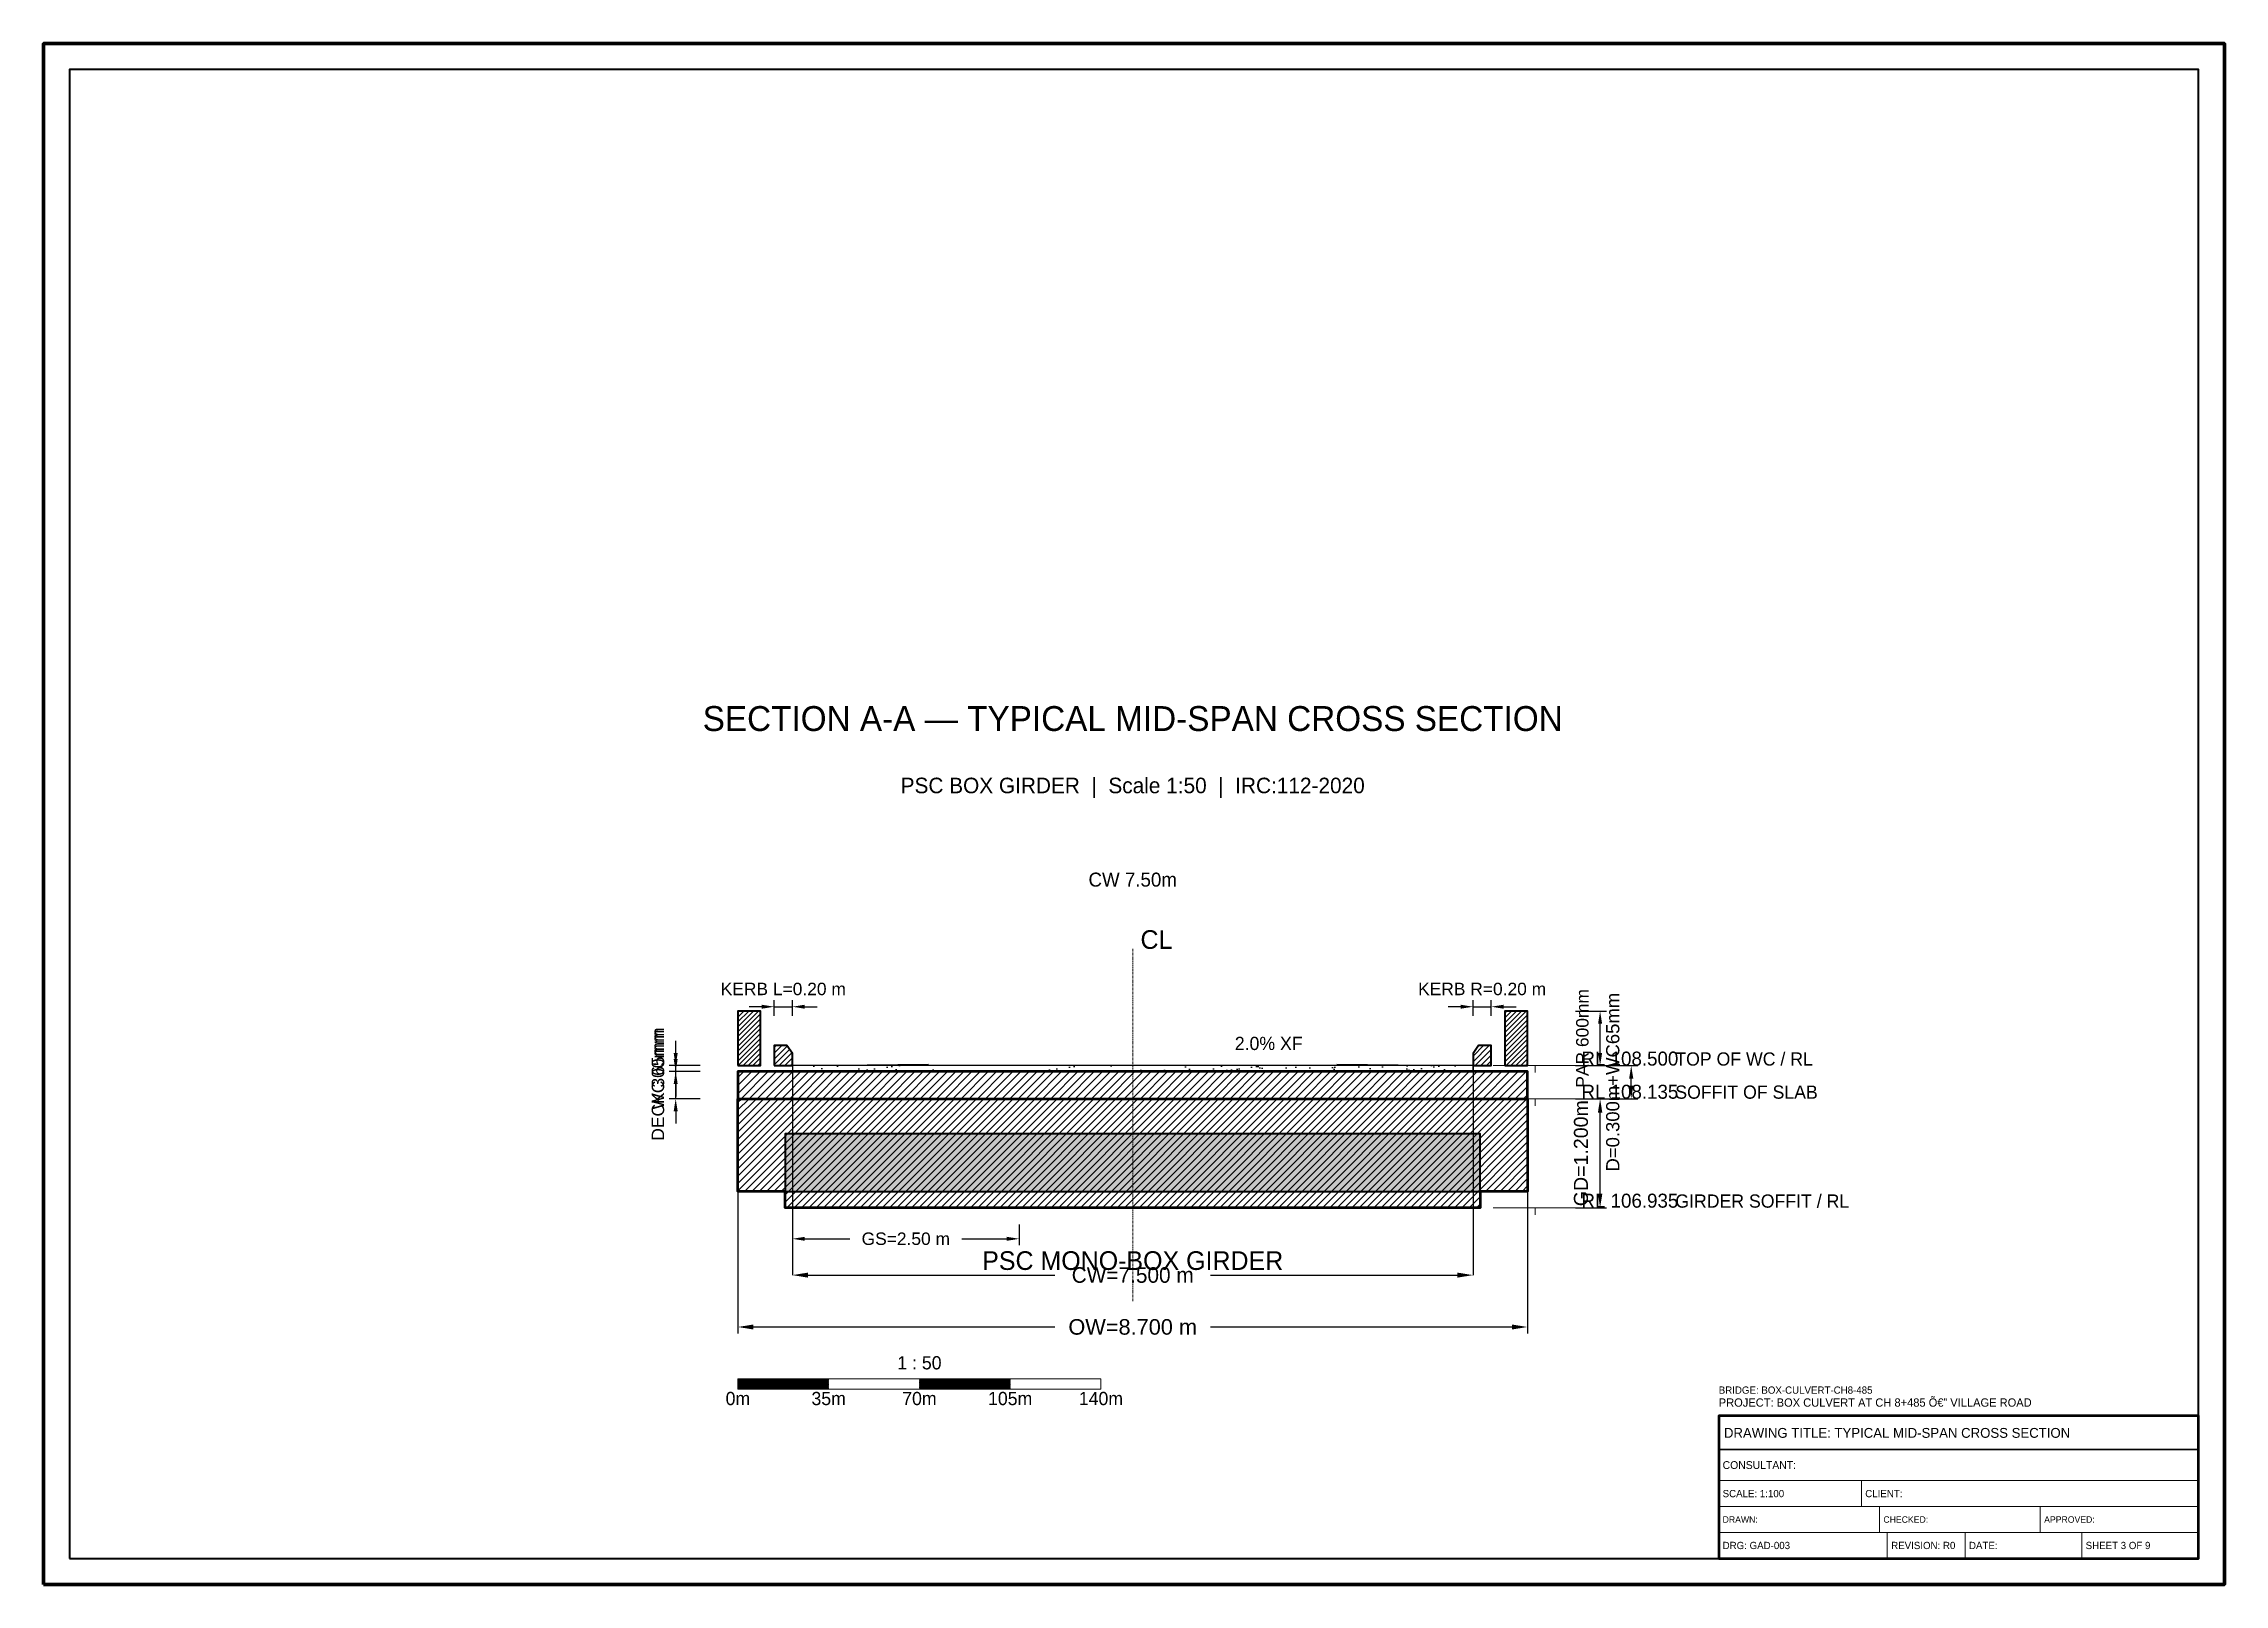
# Model space of a CAD drawing. Header units: metres. Extents: x 0 to 841, y 0 to 594.
import ezdxf
from ezdxf.enums import TextEntityAlignment as Align

# ---------------------------------------------------------------- set-up
doc = ezdxf.new("R2010")
doc.units = ezdxf.units.M
doc.linetypes.add('CENTER', pattern=[1.5, 0.75, -0.25, 0.25, -0.25])
for name, color, linetype, lineweight in [('BORDER-INNER', 7, 'Continuous', 35), ('BORDER-OUTER', 7, 'Continuous', 70), ('DIM-LEVEL', 3, 'Continuous', 18), ('DIM-LINEAR', 3, 'Continuous', 18), ('DIM-SLOPE', 3, 'Continuous', 18), ('STRUC-CENTRE', 6, 'CENTER', 18), ('STRUC-HATCHING', 8, 'Continuous', 18), ('SUPER-DECK', 2, 'Continuous', 50), ('SUPER-GIRDER', 1, 'Continuous', 35), ('SUPER-KERB', 7, 'Continuous', 25), ('SUPER-PARAPET', 2, 'Continuous', 35), ('SUPER-WEARING', 8, 'Continuous', 25), ('SYM-SCALE', 7, 'Continuous', 13), ('TEXT-GENERAL', 7, 'Continuous', 18), ('TEXT-HEADER', 7, 'Continuous', 25), ('TEXT-LEVEL', 5, 'Continuous', 18), ('TEXT-SPEC', 7, 'Continuous', 13), ('TEXT-TITLE', 7, 'Continuous', 25), ('TITLEBLK-BOX', 7, 'Continuous', 50), ('TITLEBLK-TEXT', 7, 'Continuous', 18)]:
    doc.layers.add(name, color=color, linetype=linetype, lineweight=lineweight)
doc.styles.add('BRIDGE_STD', font='Arial.ttf')
doc.dimstyles.new('BRG_DIM', dxfattribs={"dimtxt": 0.006, "dimasz": 6, "dimexe": 1.25, "dimexo": 0.625, "dimtad": 1, "dimcen": 2.5, "dimazin": 3, "dimtfac": 1, "dimtmove": 0, "dimatfit": 3})
doc.dimstyles.new('pmb100', dxfattribs={"dimtxt": 2.5, "dimasz": 0.9375, "dimexe": 2.5, "dimexo": 2.5, "dimtad": 0, "dimtih": 1, "dimdec": 0, "dimtxsty": 'BRIDGE_STD', "dimcen": 2.5, "dimazin": 3, "dimtfac": 1, "dimtmove": 0, "dimatfit": 3})

# ---------------------------------------------------------------- blocks, each defined once
blk = doc.blocks.new('_CLOSEDFILLED')
at = {"color": 0, "linetype": 'BYBLOCK'}
blk.add_solid([(-1, 0.16), (0, 0), (-1, -0.16)], dxfattribs=at)
blk = doc.blocks.new('*D1')
for p, q in [((288.75, 200), (288.75, 119.225)), ((551.25, 200), (551.25, 119.225)), ((294.75, 119.225), (390, 119.225)), ((450, 119.225), (545.25, 119.225))]:
    blk.add_line(p, q)
at = {"layer": 'Defpoints'}
for p in [(288.75, 200), (551.25, 200), (288.75, 119.225)]:
    blk.add_point(p, dxfattribs=at)
at = {"layer": 'DIM-LINEAR', "xscale": 6, "yscale": 6, "rotation": 180}
blk.add_blockref('_CLOSEDFILLED', (288.75, 119.225), dxfattribs=at)
at = {"layer": 'DIM-LINEAR', "xscale": 6, "yscale": 6}
blk.add_blockref('_CLOSEDFILLED', (551.25, 119.225), dxfattribs=at)
at = {"layer": 'DIM-LINEAR', "color": 3, "insert": (420, 119.225), "char_height": 6, "attachment_point": 5}
blk.add_mtext('CW=7.500 m', dxfattribs=at)

msp = doc.modelspace()

# ---------------------------------------------------------------- hatches: boundary and pattern name
at = {"layer": 'STRUC-HATCHING'}
h = msp.add_hatch(dxfattribs=at)
h.set_pattern_fill('ANSI31', scale=0.42)
h.paths.add_polyline_path([(267.75, 200), (276.5, 200), (276.5, 221), (267.75, 221)])
h = msp.add_hatch(dxfattribs=at)
h.set_pattern_fill('ANSI31', scale=0.42)
h.paths.add_polyline_path([(563.5, 200), (572.25, 200), (572.25, 221), (563.5, 221)])
h = msp.add_hatch(dxfattribs=at)
h.set_pattern_fill('ANSI31', scale=0.49)
h.paths.add_polyline_path([(281.75, 200), (288.75, 200), (288.75, 204.62), (286.65, 207.7), (281.75, 207.7)])
h = msp.add_hatch(dxfattribs=at)
h.set_pattern_fill('ANSI31', scale=0.49)
h.paths.add_polyline_path([(551.25, 200), (558.25, 200), (558.25, 207.7), (553.35, 207.7), (551.25, 204.62)])
h = msp.add_hatch(dxfattribs=at)
h.set_pattern_fill('ANSI31', scale=0.7)
h.paths.add_polyline_path([(267.75, 187.225), (572.25, 187.225), (572.25, 197.725), (267.75, 197.725)])
h = msp.add_hatch(dxfattribs=at)
h.set_pattern_fill('ANSI31', scale=0.63)
h.paths.add_polyline_path([(267.75, 187.225), (572.25, 187.225), (572.25, 151.525), (553.98, 151.525), (553.98, 145.225), (286.02, 145.225), (286.02, 151.525), (267.75, 151.525)])
h = msp.add_hatch(color=7, dxfattribs=at)
h.dxf.hatch_style = 1
h.paths.add_polyline_path([(286.02, 151.525), (553.98, 151.525), (553.98, 173.701), (286.02, 173.701)])
at = {"layer": 'SUPER-WEARING'}
h = msp.add_hatch(dxfattribs=at)
h.set_pattern_fill('AR-SAND', scale=0.14)
h.paths.add_polyline_path([(288.75, 197.725), (551.25, 197.725), (551.25, 200), (288.75, 200)])
at = {"layer": 'SYM-SCALE'}
h = msp.add_hatch(dxfattribs=at)
h.set_pattern_fill('SOLID')
h.paths.add_polyline_path([(267.75, 75.225), (302.75, 75.225), (302.75, 79.305), (267.75, 79.305)])
h = msp.add_hatch(dxfattribs=at)
h.set_pattern_fill('SOLID')
h.paths.add_polyline_path([(337.75, 75.225), (372.75, 75.225), (372.75, 79.305), (337.75, 79.305)])

# ---------------------------------------------------------------- linework, layer by layer
at = {"layer": 'BORDER-INNER'}
msp.add_lwpolyline([(10, 10), (831, 10), (831, 584), (10, 584), (10, 10)], dxfattribs=at)
at = {"layer": 'BORDER-OUTER'}
msp.add_lwpolyline([(0, 0), (841, 0), (841, 594), (0, 594), (0, 0)], dxfattribs=at)
at = {"layer": 'DIM-LEVEL'}
for p, q in [((559.05, 200), (591.45, 200)), ((575.25, 200), (575.25, 197.3)), ((559.05, 187.225), (591.45, 187.225)), ((575.25, 187.225), (575.25, 184.525)), ((559.05, 145.225), (591.45, 145.225)), ((575.25, 145.225), (575.25, 142.525))]:
    msp.add_line(p, q, dxfattribs=at)
at = {"layer": 'DIM-SLOPE', "color": 3}
for p, q in [((341.25, 200.5), (294, 200.028)), ((498.75, 200.5), (546, 200.028))]:
    msp.add_line(p, q, dxfattribs=at)
at = {"layer": 'STRUC-CENTRE'}
msp.add_line((420, 109.225), (420, 245), dxfattribs=at)
at = {"layer": 'SUPER-DECK', "lineweight": 50}
msp.add_lwpolyline([(267.75, 187.225), (572.25, 187.225), (572.25, 197.725), (267.75, 197.725), (267.75, 187.225)], dxfattribs=at)
at = {"layer": 'SUPER-GIRDER', "lineweight": 50}
msp.add_lwpolyline([(267.75, 187.225), (572.25, 187.225), (572.25, 151.525), (553.98, 151.525), (553.98, 145.225), (286.02, 145.225), (286.02, 151.525), (267.75, 151.525), (267.75, 187.225)], dxfattribs=at)
at = {"layer": 'SUPER-GIRDER'}
msp.add_lwpolyline([(286.02, 151.525), (553.98, 151.525), (553.98, 173.701), (286.02, 173.701), (286.02, 151.525)], dxfattribs=at)
at = {"layer": 'SUPER-KERB', "lineweight": 35}
for points in [[(281.75, 200), (288.75, 200), (288.75, 204.62), (286.65, 207.7), (281.75, 207.7), (281.75, 200)], [(551.25, 200), (558.25, 200), (558.25, 207.7), (553.35, 207.7), (551.25, 204.62), (551.25, 200)]]:
    msp.add_lwpolyline(points, dxfattribs=at)
at = {"layer": 'SUPER-PARAPET', "lineweight": 40}
for points in [[(267.75, 200), (276.5, 200), (276.5, 221), (267.75, 221), (267.75, 200)], [(563.5, 200), (572.25, 200), (572.25, 221), (563.5, 221), (563.5, 200)]]:
    msp.add_lwpolyline(points, dxfattribs=at)
at = {"layer": 'SUPER-WEARING'}
msp.add_lwpolyline([(288.75, 197.725), (551.25, 197.725), (551.25, 200), (288.75, 200), (288.75, 197.725)], dxfattribs=at)
at = {"layer": 'SYM-SCALE'}
msp.add_lwpolyline([(267.75, 75.225), (407.75, 75.225), (407.75, 79.305), (267.75, 79.305), (267.75, 75.225)], dxfattribs=at)
at = {"layer": 'TITLEBLK-BOX', "lineweight": 50}
msp.add_lwpolyline([(646, 10), (831, 10), (831, 65), (646, 65), (646, 10)], dxfattribs=at)
at = {"layer": 'TITLEBLK-BOX', "lineweight": 30}
msp.add_lwpolyline([(646, 52), (831, 52), (831, 65), (646, 65), (646, 52)], dxfattribs=at)
at = {"layer": 'TITLEBLK-BOX', "lineweight": 18}
for points in [[(646, 40), (831, 40), (831, 52), (646, 52), (646, 40)], [(646, 30), (701, 30), (701, 40), (646, 40), (646, 30)], [(701, 30), (831, 30), (831, 40), (701, 40), (701, 30)], [(646, 20), (708, 20), (708, 30), (646, 30), (646, 20)], [(708, 20), (770, 20), (770, 30), (708, 30), (708, 20)], [(770, 20), (831, 20), (831, 30), (770, 30), (770, 20)], [(646, 10), (711, 10), (711, 20), (646, 20), (646, 10)], [(711, 10), (741, 10), (741, 20), (711, 20), (711, 10)], [(741, 10), (786, 10), (786, 20), (741, 20), (741, 10)], [(786, 10), (831, 10), (831, 20), (786, 20), (786, 10)]]:
    msp.add_lwpolyline(points, dxfattribs=at)

# ---------------------------------------------------------------- texts
at = {"layer": 'DIM-SLOPE', "color": 3}
msp.add_text('2.0% XF', height=5.1, dxfattribs=at).set_placement((459.375, 206))
at = {"layer": 'STRUC-CENTRE'}
msp.add_text('CL', height=7.2, dxfattribs=at).set_placement((423, 245))
at = {"layer": 'TEXT-GENERAL'}
for s, height, p in [('CW 7.50m', 5.4, (420, 269)), ('PSC MONO-BOX GIRDER', 7.2, (420, 121.225)), ('1 : 50', 5.1, (337.75, 82.875)), ('0m', 5.1, (267.75, 69.105)), ('35m', 5.1, (302.75, 69.105)), ('70m', 5.1, (337.75, 69.105)), ('105m', 5.1, (372.75, 69.105)), ('140m', 5.1, (407.75, 69.105))]:
    msp.add_text(s, height=height, dxfattribs=at).set_placement(p, align=Align.CENTER)
at = {"layer": 'TEXT-HEADER'}
msp.add_text('SECTION A-A — TYPICAL MID-SPAN CROSS SECTION', height=9.6, dxfattribs=at).set_placement((420, 329), align=Align.CENTER)
at = {"layer": 'TEXT-LEVEL'}
for s, height, p in [('RL 108.500', 5.4, (593.07, 200)), ('TOP OF WC / RL', 5.1, (629.25, 200)), ('RL 108.135', 5.4, (593.07, 187.225)), ('SOFFIT OF SLAB', 5.1, (629.25, 187.225)), ('RL 106.935', 5.4, (593.07, 145.225)), ('GIRDER SOFFIT / RL', 5.1, (629.25, 145.225))]:
    msp.add_text(s, height=height, dxfattribs=at).set_placement(p)
at = {"layer": 'TEXT-SPEC'}
msp.add_text('PSC BOX GIRDER  |  Scale 1:50  |  IRC:112-2020', height=6, dxfattribs=at).set_placement((420, 305), align=Align.CENTER)
at = {"layer": 'TEXT-TITLE'}
for s, height, p in [('PROJECT: BOX CULVERT AT CH 8+485 â€” VILLAGE ROAD', 3.2, (646, 68.5)), ('DRAWING TITLE: TYPICAL MID-SPAN CROSS SECTION', 3.8, (648, 56.5))]:
    msp.add_text(s, height=height, dxfattribs=at).set_placement(p)
at = {"layer": 'TITLEBLK-TEXT'}
for s, height, p in [('BRIDGE: BOX-CULVERT-CH8-485', 2.8, (646, 73.5)), ('CONSULTANT: ', 3, (647.5, 44.5)), ('SCALE: 1:100', 2.8, (647.5, 33.6)), ('CLIENT: ', 2.8, (702.5, 33.6)), ('DRAWN: ', 2.5, (647.5, 23.75)), ('CHECKED: ', 2.5, (709.5, 23.75)), ('APPROVED: ', 2.5, (771.5, 23.75)), ('DRG: GAD-003', 2.8, (647.5, 13.6)), ('REVISION: R0', 2.8, (712.5, 13.6)), ('DATE: ', 2.8, (742.5, 13.6)), ('SHEET 3 OF 9', 2.8, (787.5, 13.6))]:
    msp.add_text(s, height=height, dxfattribs=at).set_placement(p)

# ---------------------------------------------------------------- dimensions: what is measured, and where the dimension line sits
at = {"layer": 'DIM-LINEAR'}
for base, p1, p2, text, override in [((281.75, 222.7), (281.75, 216.7), (288.75, 216.7), 'KERB L=0.20 m', {"dimtxt": 4.8, "dimasz": 4.8, "dimgap": 1.92, "dimclrt": 3}), ((551.25, 222.7), (551.25, 216.7), (558.25, 216.7), 'KERB R=0.20 m', {"dimtxt": 4.8, "dimasz": 4.8, "dimgap": 1.92, "dimclrt": 3}), ((267.75, 99.225), (267.75, 200), (572.25, 200), 'OW=8.700 m', {"dimtxt": 6, "dimasz": 6, "dimgap": 2.4, "dimclrt": 3}), ((288.75, 133.225), (288.75, 141.225), (376.25, 141.225), 'GS=2.50 m', {"dimtxt": 4.8, "dimasz": 4.8, "dimgap": 1.92, "dimclrt": 3})]:
    msp.add_linear_dim(base=base, p1=p1, p2=p2, text=text, dimstyle='pmb100', override=override, dxfattribs=at).render()
for base, p1, p2, text, override in [((600.25, 200), (588.25, 200), (588.25, 221), 'PAR 600mm', {"dimtxt": 4.8, "dimasz": 4.8, "dimgap": 1.92, "dimclrt": 3}), ((612.25, 187.225), (588.25, 187.225), (588.25, 200), 'D=0.300m+WC65mm', {"dimtxt": 5.1, "dimasz": 5.1, "dimgap": 2.04, "dimclrt": 3}), ((243.75, 197.725), (255.75, 197.725), (255.75, 200), 'WC 65mm', {"dimtxt": 4.8, "dimasz": 4.8, "dimgap": 1.92, "dimclrt": 3}), ((243.75, 187.225), (255.75, 187.225), (255.75, 197.725), 'DECK 300mm', {"dimtxt": 4.8, "dimasz": 4.8, "dimgap": 1.92, "dimclrt": 3}), ((600.25, 145.225), (588.25, 145.225), (588.25, 187.225), 'GD=1.200m', {"dimtxt": 5.4, "dimasz": 5.4, "dimgap": 2.16, "dimclrt": 3})]:
    msp.add_linear_dim(base=base, p1=p1, p2=p2, angle=90, text=text, dimstyle='pmb100', override=override, dxfattribs=at).render()
dim = msp.add_linear_dim(base=(288.75, 119.225), p1=(288.75, 200), p2=(551.25, 200), text='CW=7.500 m', dimstyle='BRG_DIM', override={"dimtxt": 6, "dimasz": 6, "dimgap": 2.4, "dimclrt": 3}, dxfattribs=at)
dim.commit()
dim.dimension.update_dxf_attribs({"geometry": '*D1', "text_midpoint": (420, 119.225)})

doc.saveas('drawing.dxf')
